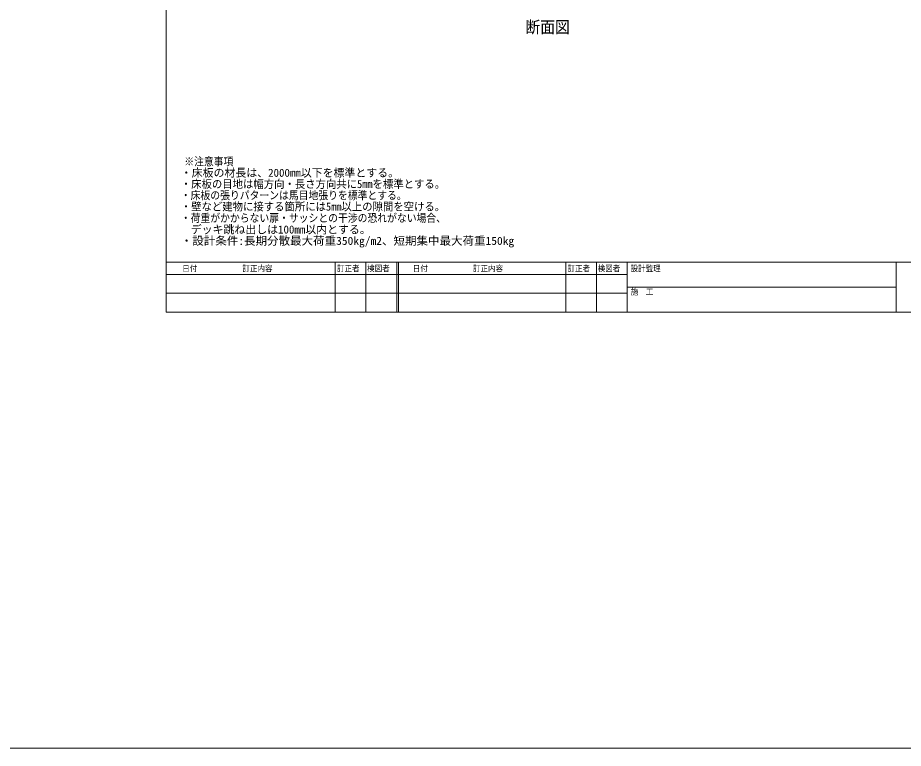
# Model space of a CAD drawing. Units: millimetres, scale not verified. Extents: x -4750 to 4750, y -3000 to 3000.
# Drawn here: x -193 to 959, y -3000 to -2050 of the extents above; entities that cross this region are included whole.
import ezdxf
from ezdxf.enums import TextEntityAlignment as Align

# ---------------------------------------------------------------- set-up
doc = ezdxf.new("R2010")
doc.units = ezdxf.units.MM
doc.header["$LTSCALE"] = 5
for name, color, linetype, lineweight in [('0-4_0', 7, 'Continuous', 9), ('0-5_図枠', 7, 'Continuous', 9), ('0-6_文字', 7, 'Continuous', 9)]:
    doc.layers.add(name, color=color, linetype=linetype, lineweight=lineweight)
doc.styles.add('ＭＳ ゴシック', font='')
doc.styles.get('ＭＳ ゴシック').set_extended_font_data('MS Gothic')

msp = doc.modelspace()

# ---------------------------------------------------------------- linework, layer by layer
at = {"layer": '0-4_0'}
msp.add_line((-4750, -3000), (4750, -2999.999), dxfattribs=at)
at = {"layer": '0-5_図枠'}
for p, q in [((219.999, -2367.501), (219.999, -2432.501)), ((259.999, -2367.501), (259.999, -2432.501)), ((299.999, -2367.501), (299.999, -2432.501)), ((302.499, -2367.501), (302.499, -2432.501)), ((519.999, -2367.501), (519.999, -2432.501)), ((559.999, -2367.501), (559.999, -2432.501)), ((599.999, -2367.501), (599.999, -2432.501)), ((949.999, -2367.501), (949.999, -2432.501)), ((-0.001, -2383.751), (599.999, -2383.751)), ((599.999, -2400.001), (949.999, -2400.001)), ((-0.001, -2408.126), (599.999, -2408.126))]:
    msp.add_line(p, q, dxfattribs=at)
for points in [[(0, -1067.501), (2000, -1067.501), (2000, -2367.501), (0, -2367.501)], [(-0.001, -2367.501), (1999.999, -2367.501), (1999.999, -2432.501), (-0.001, -2432.501)]]:
    msp.add_lwpolyline(points, close=True, dxfattribs=at)

# ---------------------------------------------------------------- texts
at = {"layer": '0-5_図枠', "style": 'ＭＳ ゴシック', "width": 0.9}
for s, p in [('日付\u3000\u3000\u3000\u3000\u3000\u3000訂正内容', (20.983, -2382.04)), ('訂正者\u3000検図者', (222.347, -2382.04)), ('日付\u3000\u3000\u3000\u3000\u3000\u3000訂正内容', (320.983, -2382.04)), ('訂正者\u3000検図者', (522.347, -2382.04)), ('設計監理', (604.38, -2382.04)), ('施\u3000工', (604.504, -2412.347))]:
    msp.add_text(s, height=7.771, dxfattribs=at).set_placement(p, align=Align.BOTTOM_LEFT)
at = {"layer": '0-6_文字', "style": 'ＭＳ ゴシック'}
for s, height, width, p in [('断面図', 15.69, 0.9, (467.533, -2074.384)), ('※注意事項', 10.41, 0.9, (23.677, -2245.042)), ('・床板の目地は幅方向・長さ方向共に5mmを標準とする。', 10.41, 0.95, (19.155, -2274.315)), ('・床板の張りパターンは馬目地張りを標準とする。', 10.41, 0.9, (19.155, -2288.957)), ('・壁など建物に接する箇所には5mm以上の隙間を空ける。', 10.41, 0.95, (19.155, -2303.655)), ('・荷重がかからない扉・サッシとの干渉の恐れがない場合、', 10.41, 0.9, (19.155, -2318.506)), ('・設計条件:長期分散最大荷重350kg/m2、短期集中最大荷重150kg', 10.45, 1.05, (19.155, -2348.214))]:
    msp.add_text(s, height=height, dxfattribs=dict(at, width=width)).set_placement(p, align=Align.BOTTOM_LEFT)
for s, p in [('・床板の材長は、2000mm以下を標準とする。', (19.155, -2259.672)), (' デッキ跳ね出しは100mm以内とする。', (25, -2333.486))]:
    msp.add_text(s, height=10.41, dxfattribs=at).set_placement(p, align=Align.BOTTOM_LEFT)

doc.saveas('drawing.dxf')
